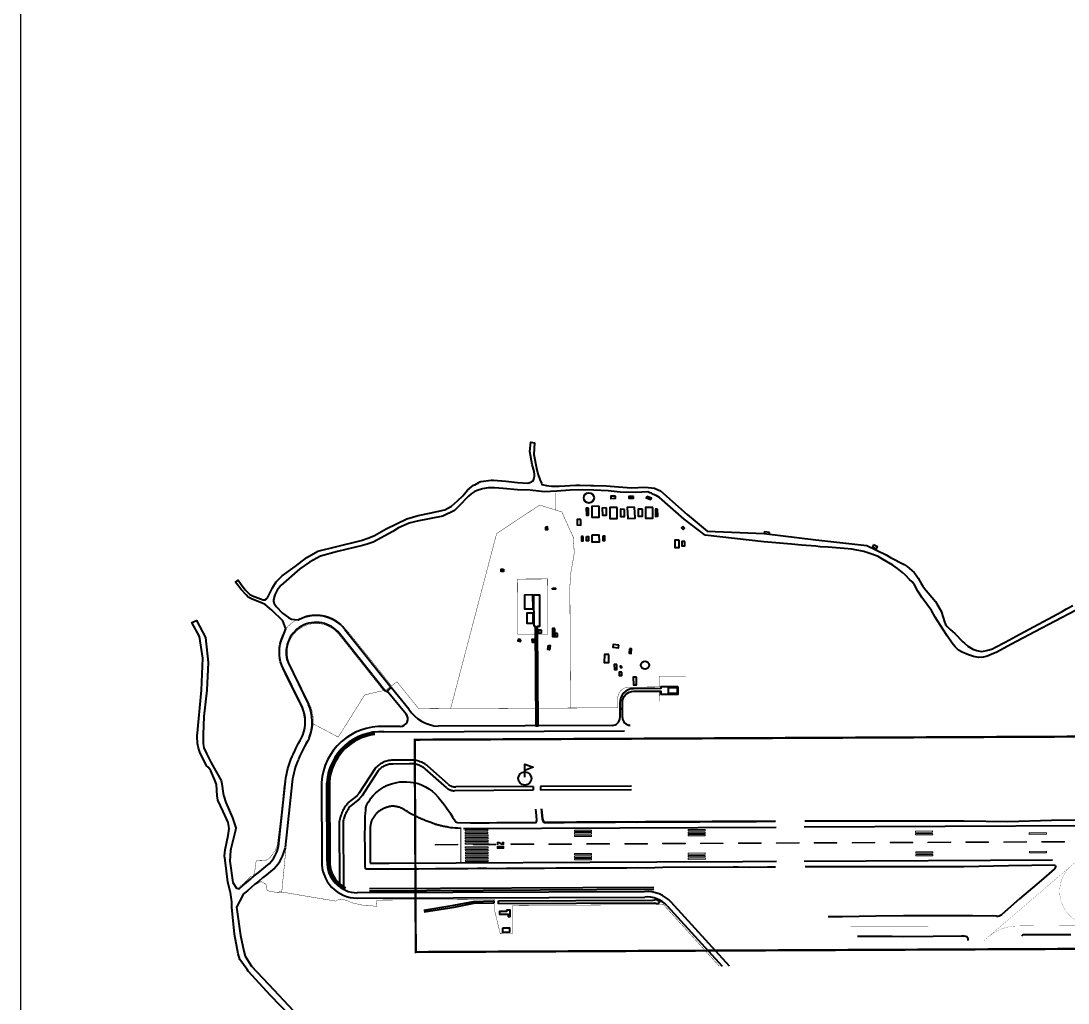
# Model space of a CAD drawing. Header units: metres. Extents: x 428 to 1115, y -4076 to 3914.
# Drawn here: x 1110.164 to 1111.361, y -3839.667 to -3838.545 of the extents above; entities that cross this region are included whole.
import ezdxf

# ---------------------------------------------------------------- set-up
doc = ezdxf.new("R2010")
doc.units = ezdxf.units.M
doc.header["$MEASUREMENT"] = 0
for name, pattern in [('CENTER', [50.8, 31.75, -6.35, 6.35, -6.35]), ('CONTINOUS', [0]), ('DASHED', [0.75, 0.5, -0.25]), ('HIDDEN', [9.525, 6.35, -3.175])]:
    doc.linetypes.add(name, pattern=pattern)
for name, color, linetype, lineweight in [('C-BLDG', 253, 'Continuous', 5), ('C-CLER-AERO', 253, 'Continuous', 5), ('C-EQPM-NAVD', 253, 'Continuous', 5), ('C-FENC-AIRF-SECU', 253, 'DASHED', 0), ('C-NTWK-WATR-AIRF', 253, 'HIDDEN', 0), ('C-ROAD-AIRF', 253, 'Continuous', 5), ('C-ROAD-LAND', 253, 'Continuous', 9), ('C-RUNN', 253, 'Continuous', 5), ('C-RUNN-CNTR', 253, 'Continuous', 18), ('C-RUNN-MARK', 253, 'Continuous', 0), ('C-RUNW-IDEN', 253, 'Continuous', 0), ('C-RUNW-MARK', 252, 'Continuous', 20), ('C-SHLD', 253, 'Continuous', 5)]:
    doc.layers.add(name, color=color, linetype=linetype, lineweight=lineweight)
doc.layers.add('C-TAXI-OTLN', color=4, linetype='Continuous')
doc.styles.add('ADPI R', font='swiss.ttf')
doc.linetypes.add('OLS', pattern='A,4,-2,4,-2,["OLS",ADPI R,S=1.2,R=0,X=-1.7,Y=-0.5],-2,4,-2,4,-2', length=26)

# ---------------------------------------------------------------- blocks, each defined once
blk = doc.blocks.new('Sup 2400m-flat-1')
at = {"layer": 'C-RUNW-MARK'}
h = blk.add_hatch(color=256, dxfattribs=at)
h.paths.add_polyline_path([(172.5, 19.7), (172.5, 17.9), (150, 17.9), (150, 19.7)])
h.paths.add_polyline_path([(150, 16.4), (150, 14.6), (172.5, 14.6), (172.5, 16.4)])
h.paths.add_polyline_path([(172.5, 13.1), (172.5, 11.3), (150, 11.3), (150, 13.1)])
h = blk.add_hatch(color=256, dxfattribs=at)
h.paths.add_polyline_path([(322.5, 19.7), (322.5, 17.9), (300, 17.9), (300, 19.7)])
h.paths.add_polyline_path([(300, 16.4), (300, 14.6), (322.5, 14.6), (322.5, 16.4)])
h.paths.add_polyline_path([(322.5, 13.1), (322.5, 11.3), (300, 11.3), (300, 13.1)])
h = blk.add_hatch(color=256, dxfattribs=at)
h.paths.add_polyline_path([(922.5, -13), (922.5, -11.2), (900, -11.2), (900, -13)])
h.paths.add_polyline_path([(922.5, 13.1), (922.5, 11.3), (900, 11.3), (900, 13.1)])
h.paths.add_polyline_path([(772.5, -13), (772.5, -11.2), (750, -11.2), (750, -13)])
h.paths.add_polyline_path([(772.5, 13.1), (772.5, 11.3), (750, 11.3), (750, 13.1)])
h.paths.add_polyline_path([(622.5, -16.3), (622.5, -14.5), (600, -14.5), (600, -16.3)])
h.paths.add_polyline_path([(600, -13), (600, -11.2), (622.5, -11.2), (622.5, -13)])
h.paths.add_polyline_path([(622.5, 16.4), (622.5, 14.6), (600, 14.6), (600, 16.4)])
h.paths.add_polyline_path([(600, 13.1), (600, 11.3), (622.5, 11.3), (622.5, 13.1)])
h = blk.add_hatch(color=256, dxfattribs=at)
h.paths.add_polyline_path([(172.5, -19.6), (172.5, -17.8), (150, -17.8), (150, -19.6)])
h.paths.add_polyline_path([(150, -16.3), (150, -14.5), (172.5, -14.5), (172.5, -16.3)])
h.paths.add_polyline_path([(172.5, -13), (172.5, -11.2), (150, -11.2), (150, -13)])
h = blk.add_hatch(color=256, dxfattribs=at)
h.paths.add_polyline_path([(322.5, -19.6), (322.5, -17.8), (300, -17.8), (300, -19.6)])
h.paths.add_polyline_path([(300, -16.3), (300, -14.5), (322.5, -14.5), (322.5, -16.3)])
h.paths.add_polyline_path([(322.5, -13), (322.5, -11.2), (300, -11.2), (300, -13)])
for points in [[(172.5, 19.7), (172.5, 17.9), (150, 17.9), (150, 19.7)], [(150, 16.4), (150, 14.6), (172.5, 14.6), (172.5, 16.4)], [(322.5, 19.7), (322.5, 17.9), (300, 17.9), (300, 19.7)], [(300, 16.4), (300, 14.6), (322.5, 14.6), (322.5, 16.4)], [(622.5, 16.4), (622.5, 14.6), (600, 14.6), (600, 16.4)], [(172.5, 13.1), (172.5, 11.3), (150, 11.3), (150, 13.1)], [(322.5, 13.1), (322.5, 11.3), (300, 11.3), (300, 13.1)], [(600, 13.1), (600, 11.3), (622.5, 11.3), (622.5, 13.1)], [(772.5, 13.1), (772.5, 11.3), (750, 11.3), (750, 13.1)], [(922.5, 13.1), (922.5, 11.3), (900, 11.3), (900, 13.1)], [(172.5, -13), (172.5, -11.2), (150, -11.2), (150, -13)], [(322.5, -13), (322.5, -11.2), (300, -11.2), (300, -13)], [(600, -13), (600, -11.2), (622.5, -11.2), (622.5, -13)], [(772.5, -13), (772.5, -11.2), (750, -11.2), (750, -13)], [(922.5, -13), (922.5, -11.2), (900, -11.2), (900, -13)], [(150, -16.3), (150, -14.5), (172.5, -14.5), (172.5, -16.3)], [(172.5, -19.6), (172.5, -17.8), (150, -17.8), (150, -19.6)], [(300, -16.3), (300, -14.5), (322.5, -14.5), (322.5, -16.3)], [(322.5, -19.6), (322.5, -17.8), (300, -17.8), (300, -19.6)], [(622.5, -16.3), (622.5, -14.5), (600, -14.5), (600, -16.3)]]:
    blk.add_lwpolyline(points, close=True, dxfattribs=at)
blk = doc.blocks.new('ID PISTE - 20-flat-1')
at = {"layer": 'C-RUNW-MARK'}
h = blk.add_hatch(color=256, dxfattribs=at)
h.paths.add_polyline_path([(57, -1.1), (48, -1.1), (48, -4.1), (57, -4.1)])
h.paths.add_polyline_path([(55.5, -3.3), (55.5, -1.9), (49.5, -1.9), (49.5, -3.3)], flags=16)
h.paths.add_polyline_path([(57, 4.1), (57, 1.1), (53.9, 1.1), (50.4, 3.3), (49.5, 3.3), (49.5, 1.1), (48, 1.1), (48, 4.1), (50.6, 4.1), (54.1, 1.9), (55.5, 1.9), (55.5, 3.3), (54.6, 3.3), (54.6, 4.1)])
at = {"layer": 'C-RUNW-MARK', "flags": 128}
for points in [[(57, 4.1), (57, 1.1), (53.9, 1.1), (50.4, 3.3), (49.5, 3.3), (49.5, 1.1), (48, 1.1), (48, 4.1), (50.6, 4.1), (54.1, 1.9), (55.5, 1.9), (55.5, 3.3), (54.6, 3.3), (54.6, 4.1)], [(57, -1.1), (48, -1.1), (48, -4.1), (57, -4.1)], [(55.5, -3.3), (55.5, -1.9), (49.5, -1.9), (49.5, -3.3)]]:
    blk.add_lwpolyline(points, close=True, dxfattribs=at)
blk = doc.blocks.new('*U59')
at = {"layer": 'C-RUNN-MARK'}
for points in [[(634796.7, 3066311.8), (634785.8, 3066283.9), (634786.6, 3066283.6), (634797.6, 3066311.5)], [(634778.5, 3066265.3), (634767.5, 3066237.4), (634768.4, 3066237), (634779.3, 3066265)], [(634761.1, 3066218.4), (634760.2, 3066218.7), (634749.3, 3066190.8), (634750.1, 3066190.5)], [(634742.8, 3066171.9), (634742, 3066172.2), (634731, 3066144.3), (634731.9, 3066143.9)], [(634724.6, 3066125.3), (634723.7, 3066125.6), (634712.8, 3066097.7), (634713.6, 3066097.4)], [(634706.3, 3066078.8), (634705.5, 3066079.1), (634694.6, 3066051.2), (634695.4, 3066050.8)], [(634688.1, 3066032.2), (634687.3, 3066032.5), (634676.3, 3066004.6), (634677.1, 3066004.3)], [(634669.8, 3065985.6), (634669, 3065986), (634658.1, 3065958), (634658.9, 3065957.7)], [(634651.6, 3065939.1), (634650.8, 3065939.4), (634639.8, 3065911.5), (634640.7, 3065911.2)], [(634633.4, 3065892.5), (634632.5, 3065892.9), (634621.6, 3065864.9), (634622.4, 3065864.6)], [(634615.1, 3065846), (634614.3, 3065846.3), (634603.3, 3065818.4), (634604.2, 3065818.1)], [(634596.9, 3065799.4), (634596, 3065799.8), (634585.1, 3065771.8), (634585.9, 3065771.5)], [(634578.6, 3065752.9), (634577.8, 3065753.2), (634566.9, 3065725.3), (634567.7, 3065724.9)], [(634560.4, 3065706.3), (634559.6, 3065706.7), (634548.6, 3065678.7), (634549.4, 3065678.4)], [(634542.1, 3065659.8), (634541.3, 3065660.1), (634530.4, 3065632.2), (634531.2, 3065631.8)], [(634523.9, 3065613.2), (634523.1, 3065613.6), (634512.1, 3065585.6), (634513, 3065585.3)], [(634505.7, 3065566.7), (634504.8, 3065567), (634493.9, 3065539.1), (634494.7, 3065538.7)]]:
    blk.add_hatch(color=256, dxfattribs=at).paths.add_polyline_path(points)
for points in [[(634796.7, 3066311.8), (634785.8, 3066283.9), (634786.6, 3066283.6), (634797.6, 3066311.5)], [(634778.5, 3066265.3), (634767.5, 3066237.4), (634768.4, 3066237), (634779.3, 3066265)], [(634760.2, 3066218.7), (634749.3, 3066190.8), (634750.1, 3066190.5), (634761.1, 3066218.4)], [(634742, 3066172.2), (634731, 3066144.3), (634731.9, 3066143.9), (634742.8, 3066171.9)], [(634723.7, 3066125.6), (634712.8, 3066097.7), (634713.6, 3066097.4), (634724.6, 3066125.3)], [(634705.5, 3066079.1), (634694.6, 3066051.2), (634695.4, 3066050.8), (634706.3, 3066078.8)], [(634687.3, 3066032.5), (634676.3, 3066004.6), (634677.1, 3066004.3), (634688.1, 3066032.2)], [(634669, 3065986), (634658.1, 3065958), (634658.9, 3065957.7), (634669.8, 3065985.6)], [(634650.8, 3065939.4), (634639.8, 3065911.5), (634640.7, 3065911.2), (634651.6, 3065939.1)], [(634632.5, 3065892.9), (634621.6, 3065864.9), (634622.4, 3065864.6), (634633.4, 3065892.5)], [(634614.3, 3065846.3), (634603.3, 3065818.4), (634604.2, 3065818.1), (634615.1, 3065846)], [(634596, 3065799.8), (634585.1, 3065771.8), (634585.9, 3065771.5), (634596.9, 3065799.4)], [(634577.8, 3065753.2), (634566.9, 3065725.3), (634567.7, 3065724.9), (634578.6, 3065752.9)], [(634559.6, 3065706.7), (634548.6, 3065678.7), (634549.4, 3065678.4), (634560.4, 3065706.3)], [(634541.3, 3065660.1), (634530.4, 3065632.2), (634531.2, 3065631.8), (634542.1, 3065659.8)], [(634523.1, 3065613.6), (634512.1, 3065585.6), (634513, 3065585.3), (634523.9, 3065613.2)], [(634504.8, 3065567), (634493.9, 3065539.1), (634494.7, 3065538.7), (634505.7, 3065566.7)]]:
    blk.add_lwpolyline(points, close=True, dxfattribs=at)
blk = doc.blocks.new('SEUIL 45-flat-2')
at = {"layer": 'C-RUNW-IDEN'}
h = blk.add_hatch(color=256, dxfattribs=at)
h.paths.add_polyline_path([(36, -21.2), (6, -21.2), (6, -19.4), (36, -19.4)])
h.paths.add_polyline_path([(36, -14.1), (6, -14.1), (6, -12.4), (36, -12.4)])
h.paths.add_polyline_path([(6, -10.6), (36, -10.6), (36, -8.8), (6, -8.8)])
h.paths.add_polyline_path([(36, -7.1), (6, -7.1), (6, -5.3), (36, -5.3)])
h.paths.add_polyline_path([(36, -3.5), (6, -3.5), (6, -1.8), (36, -1.8)])
h.paths.add_polyline_path([(6, -17.6), (6, -15.9), (36, -15.9), (36, -17.6)])
h.paths.add_polyline_path([(36, 21.2), (6, 21.2), (6, 19.4), (36, 19.4)])
h.paths.add_polyline_path([(36, 14.1), (6, 14.1), (6, 12.4), (36, 12.4)])
h.paths.add_polyline_path([(6, 10.6), (36, 10.6), (36, 8.8), (6, 8.8)])
h.paths.add_polyline_path([(36, 7.1), (6, 7.1), (6, 5.3), (36, 5.3)])
h.paths.add_polyline_path([(36, 3.5), (6, 3.5), (6, 1.8), (36, 1.8)])
h.paths.add_polyline_path([(6, 17.6), (6, 15.9), (36, 15.9), (36, 17.6)])
blk.add_line((0, -22.5), (0, 22.5), dxfattribs=at)
for points in [[(36, 21.2), (6, 21.2), (6, 19.4), (36, 19.4)], [(6, 17.6), (6, 15.9), (36, 15.9), (36, 17.6)], [(36, 14.1), (6, 14.1), (6, 12.4), (36, 12.4)], [(6, 10.6), (36, 10.6), (36, 8.8), (6, 8.8)], [(36, 7.1), (6, 7.1), (6, 5.3), (36, 5.3)], [(36, 3.5), (6, 3.5), (6, 1.8), (36, 1.8)], [(36, -3.5), (6, -3.5), (6, -1.8), (36, -1.8)], [(36, -7.1), (6, -7.1), (6, -5.3), (36, -5.3)], [(6, -10.6), (36, -10.6), (36, -8.8), (6, -8.8)], [(36, -14.1), (6, -14.1), (6, -12.4), (36, -12.4)], [(6, -17.6), (6, -15.9), (36, -15.9), (36, -17.6)], [(36, -21.2), (6, -21.2), (6, -19.4), (36, -19.4)]]:
    blk.add_lwpolyline(points, close=True, dxfattribs=at)

msp = doc.modelspace()

# ---------------------------------------------------------------- linework, layer by layer
msp.add_line((1110.1639, -3861.546), (1110.1639, -3835.0516))
at = {"layer": 'C-BLDG', "lineweight": 40}
for points in [[(1110.8433, -3839.088), (1110.8379, -3839.0882), (1110.838, -3839.0906), (1110.8434, -3839.0905)], [(1110.8638, -3839.0885), (1110.8587, -3839.0885), (1110.8587, -3839.0905), (1110.8638, -3839.0905)], [(1110.8791, -3839.0884), (1110.8785, -3839.0901), (1110.8837, -3839.092), (1110.8843, -3839.0903)], [(1110.8124, -3839.1017), (1110.8099, -3839.1018), (1110.8101, -3839.1099), (1110.8125, -3839.1099)], [(1110.8246, -3839.0997), (1110.8161, -3839.0998), (1110.8162, -3839.112), (1110.8247, -3839.112)], [(1110.8331, -3839.1016), (1110.8282, -3839.1017), (1110.8283, -3839.1098), (1110.8332, -3839.1097)], [(1110.8453, -3839.1012), (1110.8368, -3839.1012), (1110.8368, -3839.1135), (1110.8453, -3839.1135)], [(1110.8537, -3839.1032), (1110.8491, -3839.1031), (1110.849, -3839.1112), (1110.8536, -3839.1113)], [(1110.8652, -3839.1006), (1110.8568, -3839.1009), (1110.8573, -3839.1135), (1110.8657, -3839.1132)], [(1110.874, -3839.103), (1110.8692, -3839.1031), (1110.8692, -3839.1111), (1110.8741, -3839.1111)], [(1110.8859, -3839.101), (1110.8777, -3839.101), (1110.8778, -3839.1134), (1110.886, -3839.1134)], [(1110.8914, -3839.103), (1110.889, -3839.1031), (1110.8891, -3839.1112), (1110.8916, -3839.1111)], [(1110.8038, -3839.1147), (1110.7997, -3839.1146), (1110.7996, -3839.121), (1110.8037, -3839.1211)], [(1110.7632, -3839.1234), (1110.7634, -3839.1261), (1110.7659, -3839.126), (1110.7656, -3839.1233)], [(1110.9201, -3839.1227), (1110.9188, -3839.1241), (1110.9208, -3839.126), (1110.9221, -3839.1247)], [(1111.0195, -3839.1298), (1111.0137, -3839.1289), (1111.0134, -3839.1308), (1111.0192, -3839.1317)], [(1110.8063, -3839.1342), (1110.8045, -3839.1342), (1110.8044, -3839.1391), (1110.8062, -3839.139)], [(1110.8101, -3839.1341), (1110.8126, -3839.1341), (1110.8125, -3839.139), (1110.81, -3839.139)], [(1110.8163, -3839.1326), (1110.8164, -3839.1401), (1110.8249, -3839.1403), (1110.8248, -3839.1328)], [(1110.8287, -3839.1339), (1110.8287, -3839.1388), (1110.8313, -3839.1388), (1110.8313, -3839.1339)], [(1110.9161, -3839.1383), (1110.9112, -3839.1383), (1110.9113, -3839.1467), (1110.9162, -3839.1466)], [(1110.9225, -3839.14), (1110.9191, -3839.14), (1110.919, -3839.1447), (1110.9224, -3839.1447)], [(1111.1382, -3839.1438), (1111.1372, -3839.1459), (1111.1415, -3839.1481), (1111.1426, -3839.1461)], [(1110.7154, -3839.1717), (1110.7152, -3839.1742), (1110.7125, -3839.174), (1110.7127, -3839.1715)], [(1110.749, -3839.201), (1110.7392, -3839.2011), (1110.7393, -3839.2169), (1110.7491, -3839.2168)], [(1110.7713, -3839.1931), (1110.7746, -3839.1931), (1110.7746, -3839.1945), (1110.7713, -3839.1945), (1110.7713, -3839.1931)], [(1110.7491, -3839.2218), (1110.7419, -3839.2218), (1110.742, -3839.2334), (1110.7492, -3839.2333)], [(1110.7587, -3839.2412), (1110.7554, -3839.2413), (1110.7554, -3839.2445), (1110.7587, -3839.2444)], [(1110.774, -3839.2392), (1110.7714, -3839.2392), (1110.7713, -3839.2484), (1110.7739, -3839.2484)], [(1110.7771, -3839.2451), (1110.7739, -3839.2451), (1110.7739, -3839.2484), (1110.7771, -3839.2484)], [(1110.7353, -3839.2521), (1110.7324, -3839.2514), (1110.7319, -3839.2534), (1110.7348, -3839.2541), (1110.7353, -3839.2521)], [(1110.7503, -3839.252), (1110.7479, -3839.252), (1110.748, -3839.2548), (1110.7503, -3839.2548)], [(1110.7667, -3839.2583), (1110.7688, -3839.2586), (1110.768, -3839.2637), (1110.766, -3839.2634)], [(1110.8471, -3839.2583), (1110.8405, -3839.2577), (1110.8402, -3839.2608), (1110.8469, -3839.2614)], [(1110.8358, -3839.2691), (1110.8307, -3839.2689), (1110.8305, -3839.278), (1110.8356, -3839.2782)], [(1110.8594, -3839.2624), (1110.8589, -3839.2676), (1110.8611, -3839.2678), (1110.8616, -3839.2626)], [(1110.8447, -3839.2805), (1110.8419, -3839.2806), (1110.8421, -3839.2862), (1110.8449, -3839.2861)], [(1110.8503, -3839.2822), (1110.8488, -3839.2823), (1110.8489, -3839.2839), (1110.8505, -3839.2838)], [(1110.8505, -3839.2891), (1110.8476, -3839.2891), (1110.8476, -3839.2932), (1110.8505, -3839.2932)], [(1110.8674, -3839.295), (1110.8637, -3839.295), (1110.8638, -3839.3036), (1110.8674, -3839.3036)], [(1110.9142, -3839.307), (1110.9034, -3839.307), (1110.9034, -3839.3131), (1110.9143, -3839.313)], [(1110.7193, -3839.5626), (1110.7108, -3839.5627), (1110.7108, -3839.5659), (1110.7205, -3839.5659), (1110.7205, -3839.5683), (1110.723, -3839.5683), (1110.7229, -3839.5612), (1110.7193, -3839.5613)], [(1110.7145, -3839.5814), (1110.7222, -3839.5812), (1110.7223, -3839.5864), (1110.7146, -3839.5865)]]:
    msp.add_lwpolyline(points, close=True, dxfattribs=at)
for centre, radius in [((1110.8129, -3839.0901), 0.00588), ((1110.8771, -3839.2812), 0.00464)]:
    msp.add_circle(centre, radius, dxfattribs=at)
at = {"layer": 'C-CLER-AERO', "linetype": 'OLS', "lineweight": 40, "const_width": 0.0026, "flags": 128}
msp.add_lwpolyline([(1110.6139, -3839.3664), (1113.2564, -3839.3539), (1113.2576, -3839.5964), (1110.6151, -3839.609), (1110.6139, -3839.3664)], close=True, dxfattribs=at)
at = {"layer": 'C-CLER-AERO', "linetype": 'OLS', "lineweight": 40, "ltscale": 5, "const_width": 0.0026, "flags": 128}
msp.add_lwpolyline([(1110.6151, -3839.609), (1110.6139, -3839.3664)], dxfattribs=at)
at = {"layer": 'C-EQPM-NAVD', "linetype": 'CONTINOUS', "lineweight": 40, "ltscale": 2}
msp.add_lwpolyline([(1110.7397, -3839.4092), (1110.7397, -3839.3942), (1110.7491, -3839.3979), (1110.7397, -3839.4017)], dxfattribs=at)
msp.add_circle((1110.7397, -3839.4108), 0.00754, dxfattribs=at)
at = {"layer": 'C-FENC-AIRF-SECU', "lineweight": 40, "ltscale": 0.2, "const_width": 0.000433, "flags": 128}
for points in [[(1110.7752, -3839.0841), (1110.7753, -3839.1041)], [(1110.6549, -3839.3309), (1110.7075, -3839.1308), (1110.7566, -3839.0982), (1110.782, -3839.1062), (1110.7951, -3839.135), (1110.7962, -3839.1532), (1110.7921, -3839.1767), (1110.7912, -3839.1909), (1110.7919, -3839.3304)], [(1110.7518, -3839.2457), (1110.7314, -3839.2458), (1110.7311, -3839.1828), (1110.7658, -3839.1827), (1110.7661, -3839.2457), (1110.7542, -3839.2457)], [(1110.5873, -3839.3049), (1110.5871, -3839.3047), (1110.5839, -3839.3004), (1110.5793, -3839.2947), (1110.5757, -3839.2901), (1110.5717, -3839.2852), (1110.5667, -3839.2789), (1110.5597, -3839.2701), (1110.5549, -3839.2642), (1110.5477, -3839.2554), (1110.5447, -3839.2516), (1110.5372, -3839.2424), (1110.5295, -3839.2339), (1110.5244, -3839.23), (1110.5204, -3839.2277), (1110.5165, -3839.226), (1110.5125, -3839.2247), (1110.5075, -3839.2237), (1110.5037, -3839.2232), (1110.4984, -3839.2233), (1110.4934, -3839.2239), (1110.4895, -3839.2247), (1110.4868, -3839.2259), (1110.4829, -3839.2274), (1110.4805, -3839.2285), (1110.4766, -3839.2308)], [(1110.4619, -3839.248), (1110.4619, -3839.248), (1110.4607, -3839.2511), (1110.4593, -3839.255), (1110.4588, -3839.2581), (1110.4585, -3839.2737), (1110.4593, -3839.277), (1110.4609, -3839.2819), (1110.463, -3839.2867), (1110.4653, -3839.2915), (1110.4676, -3839.2961), (1110.4699, -3839.3008), (1110.4723, -3839.3055), (1110.4745, -3839.3102), (1110.4769, -3839.3149), (1110.4792, -3839.3196), (1110.4817, -3839.3242), (1110.4839, -3839.3289), (1110.4859, -3839.3338), (1110.4874, -3839.3415), (1110.4876, -3839.3441), (1110.4877, -3839.3494), (1110.4868, -3839.3547), (1110.4854, -3839.3597), (1110.4832, -3839.3646), (1110.4808, -3839.3694), (1110.477, -3839.3763), (1110.4747, -3839.381), (1110.4726, -3839.3859), (1110.4708, -3839.3907), (1110.4692, -3839.3956), (1110.4679, -3839.4007), (1110.4667, -3839.4056), (1110.4661, -3839.4083), (1110.4656, -3839.4111), (1110.4652, -3839.4135), (1110.4647, -3839.4165), (1110.4644, -3839.4187), (1110.4641, -3839.4213), (1110.4639, -3839.4239), (1110.4633, -3839.4291), (1110.4631, -3839.4317), (1110.4628, -3839.4343), (1110.4626, -3839.4369), (1110.4623, -3839.4396), (1110.4617, -3839.4447), (1110.4612, -3839.45), (1110.4606, -3839.4551), (1110.46, -3839.4604), (1110.4594, -3839.4656), (1110.4588, -3839.4708), (1110.4581, -3839.4761), (1110.4575, -3839.4813), (1110.4569, -3839.4865), (1110.4541, -3839.4938), (1110.4509, -3839.498), (1110.4475, -3839.5022), (1110.4429, -3839.5047), (1110.4329, -3839.5045)], [(1110.5568, -3839.3151), (1110.5265, -3839.3634), (1110.4976, -3839.3481)], [(1110.8935, -3839.3225), (1110.8934, -3839.311)], [(1110.4619, -3839.5409), (1110.4657, -3839.5014), (1110.4664, -3839.4951), (1110.4668, -3839.4909), (1110.4672, -3839.4867), (1110.4676, -3839.4831), (1110.4682, -3839.4779), (1110.4687, -3839.4732), (1110.4691, -3839.4686), (1110.4696, -3839.4634), (1110.4701, -3839.4583), (1110.4706, -3839.4541), (1110.4711, -3839.451), (1110.4712, -3839.4484), (1110.4719, -3839.4414), (1110.4725, -3839.4359), (1110.4729, -3839.4318), (1110.4733, -3839.4272), (1110.4739, -3839.4219), (1110.4749, -3839.4128), (1110.4759, -3839.4073), (1110.477, -3839.4025), (1110.4785, -3839.3972), (1110.4805, -3839.3916), (1110.4821, -3839.3878), (1110.4844, -3839.3831), (1110.4875, -3839.3773), (1110.4907, -3839.3715), (1110.4925, -3839.3682), (1110.4952, -3839.3618), (1110.4968, -3839.3557)], [(1110.4329, -3839.5045), (1110.4316, -3839.5103), (1110.4315, -3839.5137), (1110.4307, -3839.5191), (1110.4289, -3839.5224), (1110.4264, -3839.5227), (1110.4224, -3839.5268), (1110.4175, -3839.5314), (1110.4141, -3839.5341), (1110.4124, -3839.5357), (1110.4118, -3839.536)], [(1110.4186, -3839.542), (1110.4266, -3839.535), (1110.4382, -3839.5285), (1110.4439, -3839.5316), (1110.4453, -3839.5389), (1110.455, -3839.5407), (1110.4619, -3839.5409)], [(1110.9619, -3839.6251), (1110.8982, -3839.5549), (1110.7255, -3839.5557), (1110.7257, -3839.5879), (1110.7116, -3839.588), (1110.7054, -3839.5625), (1110.7053, -3839.549), (1110.5707, -3839.5496), (1110.5701, -3839.5568), (1110.5601, -3839.5557), (1110.5535, -3839.5553), (1110.5442, -3839.5532), (1110.5414, -3839.5526), (1110.5368, -3839.5503), (1110.5321, -3839.5489), (1110.5261, -3839.5494), (1110.5234, -3839.5508), (1110.4586, -3839.5399)]]:
    msp.add_lwpolyline(points, dxfattribs=at)
for points in [[(1110.4619, -3839.248, -0.160558), (1110.4766, -3839.2308, -0.277427)], [(1110.5782, -3839.3103), (1110.527, -3839.246, 0.850716), (1110.4703, -3839.2778), (1110.4937, -3839.3256)], [(1110.5568, -3839.3151), (1110.5727, -3839.3115), (1110.5807, -3839.3097), (1110.5936, -3839.3002), (1110.6185, -3839.331), (1110.8459, -3839.3299), (1110.8459, -3839.3193, -0.413852), (1110.8588, -3839.3063), (1110.8934, -3839.3061), (1110.8933, -3839.2939), (1110.9236, -3839.2938)], [(1110.4968, -3839.3557, 0.167366), (1110.4937, -3839.3256, -1.555973)]]:
    msp.add_lwpolyline(points, format="xyb", dxfattribs=at)
at = {"layer": 'C-NTWK-WATR-AIRF', "lineweight": 40}
for points in [[(1110.568, -3839.3593, 0.355788), (1110.5151, -3839.4147), (1110.5155, -3839.5065, 0.278792), (1110.5343, -3839.5367, -4.011303)], [(1110.5682, -3839.3605, 0.355534), (1110.5164, -3839.4148), (1110.5168, -3839.5065, 0.278743), (1110.5349, -3839.5355, 0.278743)], [(1110.7493, -3839.4199), (1110.6608, -3839.4203, -0.183633), (1110.6521, -3839.4171), (1110.6288, -3839.3965, 0.197967), (1110.6075, -3839.3898), (1110.5887, -3839.3899, 0.225581), (1110.5686, -3839.3994), (1110.5501, -3839.4278, -0.07778), (1110.5474, -3839.4308), (1110.5376, -3839.4387, 0.129313), (1110.5277, -3839.46), (1110.528, -3839.5309)], [(1110.7493, -3839.4242), (1110.6592, -3839.4247, -0.183633), (1110.6505, -3839.4214), (1110.626, -3839.3998, 0.199195), (1110.6077, -3839.3941), (1110.5887, -3839.3942, 0.222976), (1110.5721, -3839.4019), (1110.5533, -3839.4308, -0.07778), (1110.5506, -3839.4338), (1110.5407, -3839.4418, 0.124443), (1110.532, -3839.4603), (1110.5324, -3839.5341)]]:
    msp.add_lwpolyline(points, format="xyb", dxfattribs=at)
for points in [[(1110.7493, -3839.4199), (1110.7493, -3839.4242)], [(1110.8615, -3839.4194), (1110.7578, -3839.4199)], [(1110.7578, -3839.4199), (1110.7578, -3839.4242)], [(1110.8615, -3839.4237), (1110.7578, -3839.4242)], [(1110.5621, -3839.5365), (1110.887, -3839.5349)], [(1110.5622, -3839.5389), (1110.887, -3839.5373)], [(1110.6242, -3839.561), (1110.6584, -3839.5556), (1110.6811, -3839.5511), (1110.7041, -3839.5506), (1110.7043, -3839.5506)], [(1110.6245, -3839.5631), (1110.6588, -3839.5577), (1110.6813, -3839.5533), (1110.7042, -3839.5527), (1110.7043, -3839.5527)], [(1110.7043, -3839.5527), (1110.7043, -3839.5506)]]:
    msp.add_lwpolyline(points, dxfattribs=at)
msp.add_lwpolyline([(1110.7095, -3839.5505), (1110.8863, -3839.5497), (1110.8901, -3839.5489), (1110.8938, -3839.5508), (1110.894, -3839.5518), (1110.892, -3839.554), (1110.8876, -3839.553), (1110.7095, -3839.5539), (1110.7095, -3839.5505)], close=True, dxfattribs=at)
at = {"layer": 'C-ROAD-AIRF', "lineweight": 40}
for p, q in [((1110.5871, -3839.3068), (1110.5823, -3839.3106)), ((1110.6072, -3839.3314), (1110.5871, -3839.3068)), ((1110.5823, -3839.3106), (1110.604, -3839.337)), ((1110.8482, -3839.3311), (1110.8482, -3839.3414)), ((1110.8512, -3839.3311), (1110.8482, -3839.3311)), ((1110.8513, -3839.3411), (1110.8512, -3839.3311)), ((1110.5786, -3839.3573), (1110.8537, -3839.3561)), ((1110.5973, -3839.3512), (1110.5787, -3839.3512)), ((1110.8396, -3839.3501), (1110.6406, -3839.351)), ((1110.5074, -3839.4154), (1110.5077, -3839.5049)), ((1110.5137, -3839.505), (1110.5135, -3839.4156)), ((1110.8765, -3839.5401), (1110.5483, -3839.5413)), ((1110.5483, -3839.5474), (1110.8768, -3839.5462)), ((1110.9023, -3839.5562), (1110.9653, -3839.6251)), ((1110.9735, -3839.625), (1110.9069, -3839.5521))]:
    msp.add_line(p, q, dxfattribs=at)
msp.add_lwpolyline([(1110.75, -3839.2367), (1110.7517, -3839.2367), (1110.7522, -3839.3505), (1110.7548, -3839.3505), (1110.7543, -3839.2366), (1110.7569, -3839.2366), (1110.7569, -3839.2358), (1110.7568, -3839.2011), (1110.7498, -3839.2011), (1110.75, -3839.2367)], close=True, dxfattribs=at)
msp.add_lwpolyline([(1110.9151, -3839.3059), (1110.895, -3839.306), (1110.8951, -3839.3079), (1110.8641, -3839.3081, 0.414214), (1110.8482, -3839.3242), (1110.8482, -3839.3311), (1110.8512, -3839.3311), (1110.8512, -3839.3242, -0.414214), (1110.8641, -3839.3111), (1110.8951, -3839.311), (1110.8951, -3839.3144), (1110.9151, -3839.3143)], format="xyb", close=True, dxfattribs=at)
for centre, radius, start, end in [((1110.6434, -3839.308), 0.0431, 212.9078, 266.2831), ((1110.5973, -3839.3425), 0.00866, 270.2715, 39.329), ((1110.8396, -3839.3414), 0.00866, 270.2568, 0.2714), ((1110.8599, -3839.3411), 0.00867, 180.2917, 270.2227), ((1110.5758, -3839.4197), 0.0685, 87.5421, 176.385), ((1110.5758, -3839.4197), 0.0625, 87.4134, 176.2051), ((1110.5485, -3839.5065), 0.0409, 177.7211, 269.6224), ((1110.5485, -3839.5065), 0.0348, 177.5156, 269.5729), ((1110.8797, -3839.5763), 0.0363, 41.6838, 95.1484), ((1110.8797, -3839.5763), 0.0302, 41.6108, 95.6209)]:
    msp.add_arc(centre, radius, start, end, dxfattribs=at)
at = {"layer": 'C-ROAD-LAND', "lineweight": 40}
for p, q in [((1110.6852, -3839.0815), (1110.6818, -3839.0833)), ((1110.6913, -3839.0797), (1110.6852, -3839.0815)), ((1110.698, -3839.0786), (1110.6913, -3839.0797)), ((1110.7052, -3839.0785), (1110.698, -3839.0786)), ((1110.715, -3839.0795), (1110.7052, -3839.0785)), ((1110.7312, -3839.0809), (1110.715, -3839.0795)), ((1110.7457, -3839.0812), (1110.7312, -3839.0809)), ((1110.762, -3839.083), (1110.7457, -3839.0812)), ((1110.7763, -3839.0823), (1110.762, -3839.083)), ((1110.7914, -3839.0814), (1110.7763, -3839.0823)), ((1110.8056, -3839.0808), (1110.7914, -3839.0814)), ((1110.8184, -3839.0811), (1110.8056, -3839.0808)), ((1110.8348, -3839.082), (1110.8184, -3839.0811)), ((1110.8485, -3839.0836), (1110.8348, -3839.082)), ((1110.6755, -3839.0882), (1110.6642, -3839.0997)), ((1110.6785, -3839.0853), (1110.6755, -3839.0882)), ((1110.6818, -3839.0833), (1110.6785, -3839.0853)), ((1110.8665, -3839.0839), (1110.8485, -3839.0836)), ((1110.8804, -3839.0833), (1110.8665, -3839.0839)), ((1110.8824, -3839.0841), (1110.8804, -3839.0833)), ((1110.8843, -3839.0848), (1110.8824, -3839.0841)), ((1110.8869, -3839.086), (1110.8843, -3839.0848)), ((1110.8898, -3839.0875), (1110.8869, -3839.086)), ((1110.8936, -3839.0898), (1110.8898, -3839.0875)), ((1110.9218, -3839.1144), (1110.8936, -3839.0898)), ((1110.6593, -3839.1043), (1110.6461, -3839.111)), ((1110.6642, -3839.0997), (1110.6593, -3839.1043)), ((1110.6165, -3839.1168), (1110.6074, -3839.1189)), ((1110.6461, -3839.111), (1110.6165, -3839.1168)), ((1110.9457, -3839.1327), (1110.9218, -3839.1144)), ((1110.5888, -3839.1283), (1110.5663, -3839.1405)), ((1110.5953, -3839.1243), (1110.5888, -3839.1283)), ((1110.6074, -3839.1189), (1110.5953, -3839.1243)), ((1110.5663, -3839.1405), (1110.5594, -3839.1431)), ((1111.013, -3839.1403), (1110.9457, -3839.1327)), ((1111.0445, -3839.1431), (1111.013, -3839.1403)), ((1110.5256, -3839.1513), (1110.5063, -3839.1566)), ((1110.5543, -3839.1445), (1110.5256, -3839.1513)), ((1110.5594, -3839.1431), (1110.5543, -3839.1445)), ((1111.0559, -3839.1442), (1111.0445, -3839.1431)), ((1111.0723, -3839.1454), (1111.0559, -3839.1442)), ((1111.0772, -3839.1458), (1111.0723, -3839.1454)), ((1111.0864, -3839.1464), (1111.0772, -3839.1458)), ((1111.1048, -3839.1479), (1111.0864, -3839.1464)), ((1111.1135, -3839.1486), (1111.1048, -3839.1479)), ((1111.127, -3839.1514), (1111.1135, -3839.1486)), ((1111.1361, -3839.1545), (1111.127, -3839.1514)), ((1110.4936, -3839.1636), (1110.4827, -3839.1712)), ((1110.5063, -3839.1566), (1110.4936, -3839.1636)), ((1111.1434, -3839.1572), (1111.1361, -3839.1545)), ((1111.1483, -3839.1599), (1111.1434, -3839.1572)), ((1111.1601, -3839.1668), (1111.1483, -3839.1599)), ((1110.4827, -3839.1712), (1110.4609, -3839.19)), ((1111.1657, -3839.1707), (1111.1601, -3839.1668)), ((1111.1713, -3839.1753), (1111.1657, -3839.1707)), ((1111.1746, -3839.1784), (1111.1713, -3839.1753)), ((1110.4609, -3839.19), (1110.4568, -3839.1956)), ((1111.1794, -3839.1833), (1111.1746, -3839.1784)), ((1111.1823, -3839.1861), (1111.1794, -3839.1833)), ((1111.1849, -3839.1893), (1111.1823, -3839.1861)), ((1111.1889, -3839.1966), (1111.1849, -3839.1893)), ((1110.4542, -3839.2009), (1110.4524, -3839.2064)), ((1110.4568, -3839.1956), (1110.4542, -3839.2009)), ((1111.1938, -3839.2042), (1111.1889, -3839.1966)), ((1110.4524, -3839.2064), (1110.4524, -3839.2084)), ((1110.4524, -3839.2084), (1110.4527, -3839.2097)), ((1110.4527, -3839.2097), (1110.4531, -3839.2108)), ((1110.4531, -3839.2108), (1110.4557, -3839.2143)), ((1111.2043, -3839.2189), (1111.1938, -3839.2042)), ((1110.4557, -3839.2143), (1110.4629, -3839.2217)), ((1110.4629, -3839.2217), (1110.4698, -3839.2268)), ((1111.2086, -3839.2264), (1111.2043, -3839.2189)), ((1111.3691, -3839.2188), (1111.3224, -3839.2432)), ((1110.4698, -3839.2268), (1110.4732, -3839.2287)), ((1110.4732, -3839.2287), (1110.4807, -3839.2295)), ((1110.4807, -3839.2295), (1110.4814, -3839.2294)), ((1111.2174, -3839.2401), (1111.2086, -3839.2264)), ((1110.581, -3839.3116), (1110.528, -3839.2452)), ((1110.5341, -3839.2403), (1110.5871, -3839.3068)), ((1111.2222, -3839.2476), (1111.2174, -3839.2401)), ((1111.2281, -3839.2561), (1111.2222, -3839.2476)), ((1111.3224, -3839.2432), (1111.296, -3839.2573)), ((1111.2314, -3839.2602), (1111.2281, -3839.2561)), ((1111.2352, -3839.2641), (1111.2314, -3839.2602)), ((1111.296, -3839.2573), (1111.2785, -3839.2667)), ((1111.2396, -3839.2664), (1111.2352, -3839.2641)), ((1111.2466, -3839.2693), (1111.2396, -3839.2664)), ((1111.2525, -3839.2712), (1111.2466, -3839.2693)), ((1111.2585, -3839.2723), (1111.2525, -3839.2712)), ((1111.2634, -3839.272), (1111.2585, -3839.2723)), ((1111.2668, -3839.2713), (1111.2634, -3839.272)), ((1111.2691, -3839.2706), (1111.2668, -3839.2713)), ((1111.2735, -3839.2686), (1111.2691, -3839.2706)), ((1111.2785, -3839.2667), (1111.2735, -3839.2686)), ((1110.4691, -3839.2783), (1110.4925, -3839.3261)), ((1110.5871, -3839.3068), (1110.581, -3839.3116)), ((1110.4738, -3839.4145), (1110.4659, -3839.4897)), ((1110.4183, -3839.5426), (1110.4104, -3839.5578)), ((1110.4104, -3839.5578), (1110.4146, -3839.5903)), ((1110.4146, -3839.5903), (1110.4187, -3839.608)), ((1110.4187, -3839.608), (1110.4201, -3839.6136)), ((1110.4201, -3839.6136), (1110.4274, -3839.625)), ((1110.4274, -3839.625), (1110.4529, -3839.6521)), ((1110.4529, -3839.6521), (1110.4861, -3839.6877))]:
    msp.add_line(p, q, dxfattribs=at)
msp.add_lwpolyline([(1110.4833, -3839.6941), (1110.4491, -3839.6586), (1110.4234, -3839.6309), (1110.4224, -3839.6288), (1110.4141, -3839.6174), (1110.4122, -3839.6109), (1110.408, -3839.5887), (1110.4048, -3839.5578), (1110.405, -3839.5515), (1110.4033, -3839.5411), (1110.4003, -3839.5293), (1110.3972, -3839.5042), (1110.3966, -3839.4991), (1110.3971, -3839.4923), (1110.4007, -3839.4759), (1110.4019, -3839.4677), (1110.4008, -3839.4608), (1110.3948, -3839.4483), (1110.3888, -3839.4355), (1110.388, -3839.4305), (1110.3875, -3839.4175), (1110.3855, -3839.4125), (1110.381, -3839.4018), (1110.3795, -3839.3996), (1110.3777, -3839.3977), (1110.376, -3839.3961), (1110.3683, -3839.3806), (1110.3668, -3839.376), (1110.3658, -3839.3709), (1110.3654, -3839.3624), (1110.3703, -3839.3099), (1110.3718, -3839.2733), (1110.3679, -3839.2484), (1110.3593, -3839.2326), (1110.3646, -3839.2301), (1110.3748, -3839.2496), (1110.378, -3839.2781), (1110.3764, -3839.3096), (1110.3727, -3839.3399), (1110.3721, -3839.3605), (1110.3721, -3839.3704), (1110.3724, -3839.3735), (1110.3728, -3839.3758), (1110.3759, -3839.3823), (1110.3813, -3839.3929), (1110.3926, -3839.413), (1110.3935, -3839.4167), (1110.395, -3839.428), (1110.3956, -3839.431), (1110.3982, -3839.4383), (1110.4056, -3839.4556), (1110.4093, -3839.4669), (1110.409, -3839.4697), (1110.4037, -3839.491), (1110.4033, -3839.493), (1110.4026, -3839.5052), (1110.406, -3839.5295), (1110.4101, -3839.5362), (1110.4132, -3839.5367), (1110.4132, -3839.5367), (1110.4132, -3839.5367), (1110.4132, -3839.5367, -0.007452), (1110.448, -3839.5078, 0.129303), (1110.4582, -3839.4885), (1110.4661, -3839.4136, -0.070954), (1110.4738, -3839.3856, -0.015194), (1110.486, -3839.3612, 0.196368), (1110.4855, -3839.3294), (1110.4619, -3839.2814, -0.196569), (1110.4627, -3839.2496), (1110.4666, -3839.2398), (1110.4631, -3839.2304), (1110.4506, -3839.2183), (1110.4429, -3839.2118), (1110.4395, -3839.2102), (1110.4275, -3839.2055), (1110.4237, -3839.2036), (1110.4212, -3839.2008), (1110.4157, -3839.1946), (1110.4089, -3839.1865), (1110.4121, -3839.184), (1110.4147, -3839.188), (1110.4201, -3839.195), (1110.4255, -3839.2006), (1110.4284, -3839.202), (1110.4408, -3839.2066), (1110.442, -3839.2067), (1110.4426, -3839.2064), (1110.4446, -3839.2053), (1110.4454, -3839.2048), (1110.4457, -3839.2042), (1110.4512, -3839.1927), (1110.4557, -3839.186), (1110.4625, -3839.1793), (1110.4772, -3839.1686), (1110.4906, -3839.158), (1110.5033, -3839.1509), (1110.5247, -3839.1456), (1110.5528, -3839.1388), (1110.5613, -3839.1358), (1110.5678, -3839.133), (1110.5813, -3839.1254), (1110.6048, -3839.114), (1110.6177, -3839.1103), (1110.6308, -3839.1075), (1110.6484, -3839.1036), (1110.6558, -3839.0996), (1110.6629, -3839.0933), (1110.6687, -3839.0876), (1110.6743, -3839.0813), (1110.6812, -3839.0757), (1110.6824, -3839.075), (1110.687, -3839.0724), (1110.6883, -3839.0717), (1110.6895, -3839.0714), (1110.7013, -3839.07), (1110.7041, -3839.0699), (1110.7181, -3839.0711), (1110.7312, -3839.0725), (1110.7433, -3839.0731), (1110.7456, -3839.0723), (1110.7472, -3839.0717), (1110.7485, -3839.071), (1110.7494, -3839.0705), (1110.7499, -3839.0685), (1110.7507, -3839.0652), (1110.7508, -3839.0635), (1110.7502, -3839.06), (1110.748, -3839.0518), (1110.7456, -3839.0371), (1110.7467, -3839.0264), (1110.7507, -3839.0271), (1110.7499, -3839.0403), (1110.7532, -3839.0561), (1110.7547, -3839.0625), (1110.7568, -3839.069), (1110.7586, -3839.0734), (1110.7592, -3839.0746), (1110.7612, -3839.0752), (1110.7646, -3839.076), (1110.7701, -3839.0765), (1110.7759, -3839.0768), (1110.7781, -3839.0768), (1110.7789, -3839.0767), (1110.7979, -3839.0757), (1110.8024, -3839.0757), (1110.815, -3839.0759), (1110.8183, -3839.0758), (1110.8327, -3839.0764), (1110.8469, -3839.0775), (1110.8618, -3839.0784), (1110.8772, -3839.0779), (1110.888, -3839.0791), (1110.8894, -3839.0796), (1110.8921, -3839.0809), (1110.8946, -3839.082), (1110.9253, -3839.1091), (1110.9482, -3839.1282), (1111.0134, -3839.1307), (1111.0724, -3839.138), (1111.1305, -3839.1445), (1111.1525, -3839.155), (1111.1576, -3839.1582), (1111.1733, -3839.166), (1111.1767, -3839.1685), (1111.1847, -3839.1752), (1111.1858, -3839.1767), (1111.1869, -3839.1783), (1111.1891, -3839.1819), (1111.1927, -3839.1879), (1111.1945, -3839.1909), (1111.1966, -3839.1937), (1111.2089, -3839.2086), (1111.2104, -3839.211), (1111.2142, -3839.2175), (1111.2154, -3839.2195), (1111.2159, -3839.2207), (1111.2194, -3839.2318), (1111.2206, -3839.2349), (1111.2223, -3839.2369), (1111.2257, -3839.2403), (1111.2312, -3839.2451), (1111.2401, -3839.2546), (1111.242, -3839.2562), (1111.2461, -3839.2594), (1111.2518, -3839.263), (1111.2563, -3839.2645), (1111.2612, -3839.2656), (1111.2659, -3839.2649), (1111.2705, -3839.2637), (1111.274, -3839.2624), (1111.2768, -3839.2612), (1111.2888, -3839.255), (1111.3054, -3839.2459), (1111.3539, -3839.2198), (1111.3589, -3839.217), (1111.366, -3839.2132)], format="xyb", dxfattribs=at)
for centre, radius, start, end in [((1110.5012, -3839.2665), 0.042, 38.5548, 118.1357), ((1110.5012, -3839.2665), 0.0342, 38.5548, 200.2237), ((1110.4468, -3839.346), 0.0499, 338.2181, 23.4861), ((1110.8812, -3839.5753), 0.4416, 151.4876, 155.0169), ((1110.5681, -3839.4265), 0.095, 156.6428, 172.7664), ((1110.4164, -3839.4787), 0.0508, 316.6997, 347.4253), ((1111.4012, -3840.6901), 1.5109, 128.8548, 130.5837)]:
    msp.add_arc(centre, radius, start, end, dxfattribs=at)
at = {"layer": 'C-RUNN', "lineweight": 40, "ltscale": 0.1}
msp.add_lwpolyline([(1110.6671, -3839.4679), (1110.6633, -3839.4676), (1110.6602, -3839.4674), (1110.6575, -3839.4671), (1110.6553, -3839.4669), (1110.6534, -3839.4666), (1110.6518, -3839.4664), (1110.6504, -3839.4661), (1110.6491, -3839.4659), (1110.6478, -3839.4657), (1110.6467, -3839.4654), (1110.6455, -3839.4652), (1110.6445, -3839.4649), (1110.6434, -3839.4647), (1110.6424, -3839.4644), (1110.6415, -3839.4642), (1110.6405, -3839.4639), (1110.6396, -3839.4636), (1110.6387, -3839.4633), (1110.6378, -3839.4631), (1110.6369, -3839.4628), (1110.636, -3839.4624), (1110.6351, -3839.4621), (1110.6342, -3839.4618), (1110.6332, -3839.4614), (1110.6322, -3839.461), (1110.6311, -3839.4606), (1110.63, -3839.4602), (1110.6289, -3839.4598), (1110.6278, -3839.4594), (1110.6266, -3839.4589), (1110.6255, -3839.4585), (1110.6243, -3839.458), (1110.6231, -3839.4575), (1110.622, -3839.457), (1110.6208, -3839.4565), (1110.6197, -3839.456), (1110.6186, -3839.4555), (1110.6175, -3839.455), (1110.6165, -3839.4545), (1110.6155, -3839.454), (1110.6145, -3839.4536), (1110.6136, -3839.4531), (1110.6127, -3839.4527), (1110.6119, -3839.4522), (1110.6111, -3839.4518), (1110.6103, -3839.4514), (1110.6096, -3839.451), (1110.6088, -3839.4506), (1110.6081, -3839.4502), (1110.6075, -3839.4498), (1110.6068, -3839.4494), (1110.6062, -3839.449), (1110.6055, -3839.4486), (1110.6049, -3839.4482), (1110.6043, -3839.4478, 0.000474), (1110.6043, -3839.4478), (1110.6037, -3839.4475, 0.001013), (1110.6037, -3839.4475), (1110.6031, -3839.4471, 0.001473), (1110.6031, -3839.4471), (1110.6025, -3839.4467, 0.001931), (1110.6025, -3839.4467), (1110.602, -3839.4464, 0.002413), (1110.6019, -3839.4464), (1110.6014, -3839.4461, 0.00292), (1110.6014, -3839.4461), (1110.6008, -3839.4457, 0.003456), (1110.6008, -3839.4457), (1110.6002, -3839.4454, 0.004021), (1110.6002, -3839.4454), (1110.5997, -3839.4451, 0.004617), (1110.5996, -3839.4451), (1110.5991, -3839.4448, 0.005195), (1110.5991, -3839.4448), (1110.5985, -3839.4446, 0.005594), (1110.5985, -3839.4446), (1110.598, -3839.4443, 0.005937), (1110.5979, -3839.4443), (1110.5974, -3839.4441, 0.006267), (1110.5974, -3839.4441), (1110.5968, -3839.4439, 0.006578), (1110.5968, -3839.4438), (1110.5963, -3839.4436, 0.006864), (1110.5962, -3839.4436), (1110.5957, -3839.4435, 0.00712), (1110.5957, -3839.4434), (1110.5951, -3839.4433, 0.007341), (1110.5951, -3839.4433), (1110.5946, -3839.4431, 0.007453), (1110.5945, -3839.4431), (1110.594, -3839.443, 0.00726), (1110.5939, -3839.443), (1110.5934, -3839.4429, 0.006984), (1110.5934, -3839.4429), (1110.5928, -3839.4428, 0.006699), (1110.5928, -3839.4428), (1110.5922, -3839.4427, 0.006406), (1110.5922, -3839.4427), (1110.5917, -3839.4426, 0.006108), (1110.5916, -3839.4426), (1110.5911, -3839.4426, 0.005807), (1110.5911, -3839.4426), (1110.5905, -3839.4425, 0.005505), (1110.5905, -3839.4425), (1110.5899, -3839.4425, 0.005382), (1110.5899, -3839.4425), (1110.5894, -3839.4425, 0.005959), (1110.5893, -3839.4425), (1110.5888, -3839.4425, 0.006662), (1110.5887, -3839.4425), (1110.5882, -3839.4425, 0.007293), (1110.5881, -3839.4425), (1110.5876, -3839.4425, 0.00784), (1110.5875, -3839.4425), (1110.587, -3839.4425, 0.00829), (1110.5869, -3839.4425), (1110.5864, -3839.4426, 0.008637), (1110.5863, -3839.4426), (1110.5857, -3839.4427, 0.008876), (1110.5857, -3839.4427), (1110.5851, -3839.4428, 0.008847), (1110.5851, -3839.4428), (1110.5844, -3839.443, 0.008152), (1110.5844, -3839.443), (1110.5838, -3839.4431, 0.007388), (1110.5838, -3839.4431), (1110.5831, -3839.4433, 0.006717), (1110.5831, -3839.4433), (1110.5825, -3839.4435, 0.006125), (1110.5824, -3839.4435), (1110.5818, -3839.4438, 0.005603), (1110.5818, -3839.4438), (1110.5811, -3839.444, 0.00514), (1110.5811, -3839.444), (1110.5805, -3839.4443, 0.004729), (1110.5804, -3839.4443), (1110.5798, -3839.4445, 0.004327), (1110.5798, -3839.4446), (1110.5791, -3839.4448, 0.003846), (1110.5791, -3839.4448), (1110.5784, -3839.4451, 0.003426), (1110.5784, -3839.4451), (1110.5778, -3839.4454, 0.003088), (1110.5778, -3839.4454), (1110.5772, -3839.4458, 0.002818), (1110.5771, -3839.4458), (1110.5765, -3839.4461, 0.002607), (1110.5765, -3839.4461), (1110.576, -3839.4464, 0.002451), (1110.5759, -3839.4464), (1110.5754, -3839.4467, 0.00235), (1110.5754, -3839.4467), (1110.5749, -3839.4469, 0.002491), (1110.5749, -3839.4469), (1110.5744, -3839.4472, 0.003454), (1110.5744, -3839.4472), (1110.5739, -3839.4475, 0.004713), (1110.5739, -3839.4475), (1110.5735, -3839.4477, 0.006017), (1110.5735, -3839.4477), (1110.5731, -3839.448, 0.007253), (1110.5731, -3839.448), (1110.5727, -3839.4482, 0.008282), (1110.5727, -3839.4483), (1110.5723, -3839.4485, 0.008974), (1110.5723, -3839.4485), (1110.572, -3839.4488, 0.009236), (1110.5719, -3839.4488), (1110.5716, -3839.4491, 0.009057), (1110.5716, -3839.4491), (1110.5712, -3839.4494, 0.008609), (1110.5712, -3839.4494), (1110.5709, -3839.4498, 0.008043), (1110.5708, -3839.4498), (1110.5705, -3839.4501, 0.007399), (1110.5705, -3839.4501), (1110.5701, -3839.4505, 0.006712), (1110.5701, -3839.4505), (1110.5698, -3839.4509, 0.006013), (1110.5698, -3839.4509), (1110.5694, -3839.4514, 0.005326), (1110.5694, -3839.4514), (1110.569, -3839.4518, 0.004669), (1110.569, -3839.4519), (1110.5687, -3839.4523, 0.004063), (1110.5686, -3839.4524), (1110.5683, -3839.4529, 0.003622), (1110.5683, -3839.4529), (1110.5679, -3839.4534, 0.003392), (1110.5679, -3839.4534), (1110.5675, -3839.454, 0.003333), (1110.5675, -3839.454), (1110.5671, -3839.4546, 0.003429), (1110.5671, -3839.4546), (1110.5667, -3839.4552, 0.00369), (1110.5667, -3839.4552), (1110.5663, -3839.4557, 0.004154), (1110.5663, -3839.4557), (1110.566, -3839.4563, 0.004898), (1110.566, -3839.4563), (1110.5657, -3839.4568, 0.006008), (1110.5657, -3839.4568), (1110.5654, -3839.4573, 0.007207), (1110.5654, -3839.4574), (1110.5651, -3839.4578, 0.008242), (1110.5651, -3839.4579), (1110.5649, -3839.4583, 0.00897), (1110.5649, -3839.4583), (1110.5647, -3839.4588, 0.009234), (1110.5647, -3839.4588), (1110.5645, -3839.4592, 0.008945), (1110.5645, -3839.4593), (1110.5643, -3839.4597, 0.008119), (1110.5643, -3839.4597), (1110.5642, -3839.4602, 0.006879), (1110.5642, -3839.4602), (1110.5641, -3839.4607, 0.005536), (1110.564, -3839.4607), (1110.5639, -3839.4612, 0.004715), (1110.5639, -3839.4612), (1110.5638, -3839.4618, 0.004185), (1110.5638, -3839.4618), (1110.5637, -3839.4623, 0.00379), (1110.5637, -3839.4624), (1110.5635, -3839.4629, 0.003498), (1110.5635, -3839.4629), (1110.5634, -3839.4635, 0.00329), (1110.5634, -3839.4635), (1110.5633, -3839.4641, 0.00315), (1110.5633, -3839.4641), (1110.5632, -3839.4647, 0.003069), (1110.5632, -3839.4648), (1110.5631, -3839.4654, 0.003378), (1110.5631, -3839.4654), (1110.563, -3839.466, 0.004838), (1110.563, -3839.466), (1110.5629, -3839.4667, 0.005966), (1110.5629, -3839.4667), (1110.5629, -3839.4674, 0.006321), (1110.5629, -3839.4674), (1110.5628, -3839.4682, 0.006057), (1110.5628, -3839.4682), (1110.5628, -3839.4691, 0.005423), (1110.5628, -3839.4691), (1110.5628, -3839.4701, 0.004644), (1110.5628, -3839.4701), (1110.5628, -3839.4712, 0.003867), (1110.5628, -3839.4712), (1110.5628, -3839.4725, 0.002758), (1110.5628, -3839.4725), (1110.5628, -3839.4741, 0.000435), (1110.5628, -3839.4741), (1110.5628, -3839.476), (1110.5629, -3839.4784), (1110.5629, -3839.4817), (1110.5629, -3839.4859), (1110.5629, -3839.4912), (1110.5629, -3839.4979), (1110.5628, -3839.5074)], format="xyb", dxfattribs=at)
for points in [[(1111.0589, -3839.4661), (1111.3811, -3839.4645)], [(1110.6696, -3839.4679), (1111.027, -3839.4662)], [(1110.5628, -3839.5074), (1110.5848, -3839.5073)], [(1110.5848, -3839.5073), (1110.8905, -3839.5059)], [(1110.8905, -3839.5059), (1110.9886, -3839.5054)], [(1110.9886, -3839.5054), (1111.0272, -3839.5052)], [(1111.0591, -3839.5051), (1111.3427, -3839.5037)]]:
    msp.add_lwpolyline(points, dxfattribs=at)
at = {"layer": 'C-RUNN-CNTR', "linetype": 'CENTER', "lineweight": 40, "flags": 128}
msp.add_lwpolyline([(1111.2645, -3839.5959, 0.000173, 0.000173, 0), (1111.3877, -3839.4902, 0.000173, 0.000173, -0.178041), (1111.4045, -3839.4839, 0, 0, 0)], format="xyseb", dxfattribs=at)
at = {"layer": 'C-RUNN-CNTR', "linetype": 'CENTER', "lineweight": 40, "const_width": 0.000173, "flags": 128}
for points in [[(1111.3645, -3839.51, 0.698156), (1111.3902, -3839.5786)], [(1111.3027, -3839.5792, 0.176361), (1111.2694, -3839.5917)]]:
    msp.add_lwpolyline(points, format="xyb", dxfattribs=at)
for points in [[(1111.1119, -3839.5795), (1111.3008, -3839.5792)], [(1111.3008, -3839.5792), (1111.3374, -3839.5788), (1111.3814, -3839.5787), (1111.4427, -3839.5783), (1111.487, -3839.5781), (1111.5327, -3839.5779), (1111.5546, -3839.5777)]]:
    msp.add_lwpolyline(points, dxfattribs=at)
at = {"layer": 'C-SHLD', "lineweight": 40}
for p, q in [((1110.7588, -3839.4454), (1110.7594, -3839.453)), ((1110.7594, -3839.453), (1110.7588, -3839.4454)), ((1110.7594, -3839.453), (1110.7598, -3839.4567)), ((1110.7598, -3839.4567), (1110.7594, -3839.453)), ((1110.7598, -3839.4567), (1110.7613, -3839.4609)), ((1110.7613, -3839.4609), (1110.7598, -3839.4567)), ((1110.7613, -3839.4609), (1110.7727, -3839.4608)), ((1110.7727, -3839.4608), (1110.7613, -3839.4609)), ((1110.7727, -3839.4608), (1110.7848, -3839.4608)), ((1110.7848, -3839.4608), (1110.7727, -3839.4608)), ((1110.7848, -3839.4608), (1110.7989, -3839.4607)), ((1110.7989, -3839.4607), (1110.7848, -3839.4608)), ((1110.7989, -3839.4607), (1110.8099, -3839.4607)), ((1110.8099, -3839.4607), (1110.7989, -3839.4607)), ((1110.8099, -3839.4607), (1110.8211, -3839.4606)), ((1110.8211, -3839.4606), (1110.8099, -3839.4607)), ((1110.8211, -3839.4606), (1110.832, -3839.4606)), ((1110.832, -3839.4606), (1110.8211, -3839.4606)), ((1110.832, -3839.4606), (1110.8435, -3839.4606)), ((1110.8435, -3839.4606), (1110.832, -3839.4606)), ((1110.8435, -3839.4606), (1110.8565, -3839.4603)), ((1110.8565, -3839.4603), (1110.8435, -3839.4606)), ((1110.8565, -3839.4603), (1110.8675, -3839.4605)), ((1110.8675, -3839.4605), (1110.8565, -3839.4603)), ((1110.8675, -3839.4605), (1110.8777, -3839.4604)), ((1110.8777, -3839.4604), (1110.8675, -3839.4605)), ((1110.8777, -3839.4604), (1110.8887, -3839.4602)), ((1110.8887, -3839.4602), (1110.8777, -3839.4604)), ((1110.8887, -3839.4602), (1110.9013, -3839.4602)), ((1110.9013, -3839.4602), (1110.8887, -3839.4602)), ((1110.9013, -3839.4602), (1110.9123, -3839.4601)), ((1110.9123, -3839.4601), (1110.9013, -3839.4602)), ((1110.9123, -3839.4601), (1110.923, -3839.4601)), ((1110.923, -3839.4601), (1110.9123, -3839.4601)), ((1110.923, -3839.4601), (1110.9397, -3839.4601)), ((1110.9397, -3839.4601), (1110.923, -3839.4601)), ((1110.9397, -3839.4601), (1110.9539, -3839.46)), ((1110.9539, -3839.46), (1110.9397, -3839.4601)), ((1110.9539, -3839.46), (1110.9674, -3839.4599)), ((1110.9674, -3839.4599), (1110.9539, -3839.46)), ((1110.9674, -3839.4599), (1110.9811, -3839.4599)), ((1110.9811, -3839.4599), (1110.9674, -3839.4599)), ((1110.9811, -3839.4599), (1110.9902, -3839.4598)), ((1110.9902, -3839.4598), (1110.9811, -3839.4599)), ((1110.9902, -3839.4598), (1111.0043, -3839.4597)), ((1111.0043, -3839.4597), (1110.9902, -3839.4598)), ((1111.0043, -3839.4597), (1111.026, -3839.4596)), ((1111.026, -3839.4596), (1111.0043, -3839.4597))]:
    msp.add_line(p, q, dxfattribs=at)
for points in [[(1110.5575, -3839.514), (1110.5574, -3839.5107), (1110.5573, -3839.5071), (1110.5573, -3839.5033), (1110.5572, -3839.4991), (1110.5571, -3839.4952), (1110.5571, -3839.4905), (1110.5571, -3839.4864), (1110.557, -3839.48), (1110.557, -3839.4737), (1110.5571, -3839.4667), (1110.5572, -3839.4598), (1110.5574, -3839.4532), (1110.558, -3839.4474), (1110.5582, -3839.4441), (1110.5589, -3839.4416), (1110.5608, -3839.4378), (1110.5624, -3839.4354), (1110.5639, -3839.4332), (1110.5665, -3839.4301), (1110.5696, -3839.4269), (1110.5743, -3839.4232), (1110.5789, -3839.4202), (1110.5815, -3839.4187), (1110.5873, -3839.4168), (1110.5904, -3839.416), (1110.5936, -3839.4153), (1110.5968, -3839.4147), (1110.6007, -3839.4144), (1110.6048, -3839.4144), (1110.6091, -3839.4148), (1110.6146, -3839.4157), (1110.6179, -3839.4165), (1110.6218, -3839.4181), (1110.6263, -3839.4202), (1110.6301, -3839.4224), (1110.634, -3839.4251), (1110.6373, -3839.4282), (1110.6407, -3839.4321), (1110.6441, -3839.4363), (1110.6474, -3839.4404), (1110.6501, -3839.4442), (1110.6539, -3839.4495), (1110.6544, -3839.4505), (1110.6569, -3839.4546), (1110.657, -3839.4549), (1110.6613, -3839.4606), (1110.6627, -3839.4611), (1110.6775, -3839.4612), (1110.6885, -3839.4613), (1110.699, -3839.4612), (1110.7077, -3839.4611), (1110.7184, -3839.4611), (1110.7293, -3839.4611), (1110.739, -3839.4611), (1110.7525, -3839.4609), (1110.7536, -3839.4587), (1110.7531, -3839.453), (1110.7524, -3839.4457)], [(1111.3867, -3839.4588), (1111.3739, -3839.4584), (1111.3414, -3839.4588), (1111.2916, -3839.4603), (1111.2418, -3839.4596), (1111.1918, -3839.4593), (1111.0916, -3839.4594), (1111.0809, -3839.4595), (1111.0687, -3839.4594), (1111.0598, -3839.4594)], [(1110.5575, -3839.514), (1110.5613, -3839.5141), (1110.5789, -3839.5139), (1110.5886, -3839.5139), (1110.5976, -3839.5139), (1110.6069, -3839.5138), (1110.6183, -3839.5138), (1110.6377, -3839.5137), (1110.6744, -3839.5134), (1110.6857, -3839.5131), (1110.6964, -3839.5133), (1110.7071, -3839.5134), (1110.7187, -3839.5133), (1110.7306, -3839.5133), (1110.7436, -3839.5131), (1110.7623, -3839.5131), (1110.7756, -3839.5128), (1110.7872, -3839.5129), (1110.8214, -3839.5128), (1110.8353, -3839.5126), (1110.8564, -3839.5127), (1110.8684, -3839.5125), (1110.8792, -3839.5126), (1110.8973, -3839.5122)], [(1110.8973, -3839.5122), (1110.9779, -3839.5116)], [(1110.9779, -3839.5116), (1110.9837, -3839.5117), (1110.9964, -3839.512), (1111.0169, -3839.5117), (1111.0257, -3839.5117), (1111.0262, -3839.5117)], [(1111.0601, -3839.5114), (1111.0657, -3839.5113), (1111.0789, -3839.5114), (1111.0919, -3839.5114), (1111.1414, -3839.5113), (1111.1913, -3839.5114), (1111.2415, -3839.5112), (1111.2924, -3839.51), (1111.3458, -3839.5093)]]:
    msp.add_lwpolyline(points, dxfattribs=at)
at = {"layer": 'C-TAXI-OTLN', "color": 253, "lineweight": 40}
for points in [[(1111.3447, -3839.5144), (1111.3299, -3839.5274), (1111.305, -3839.5484), (1111.2848, -3839.5662)], [(1111.2788, -3839.568), (1111.2512, -3839.5676), (1111.2134, -3839.5675), (1111.1724, -3839.5678), (1111.1408, -3839.568), (1111.1028, -3839.5687), (1111.0961, -3839.5686), (1111.0863, -3839.5686)], [(1111.2463, -3839.5959), (1111.2465, -3839.5939), (1111.2449, -3839.5916), (1111.2435, -3839.5911), (1111.2416, -3839.5908), (1111.2387, -3839.5908), (1111.2063, -3839.5911), (1111.172, -3839.5915), (1111.1594, -3839.5911), (1111.1415, -3839.5912), (1111.1235, -3839.5914), (1111.1198, -3839.5914)], [(1111.3075, -3839.5905), (1111.3092, -3839.5888), (1111.3332, -3839.5889), (1111.3637, -3839.5888)]]:
    msp.add_lwpolyline(points, dxfattribs=at)
for centre, radius, start, end in [((1111.3379, -3839.5081), 0.00928, 317.3267, 347.3163), ((1111.2788, -3839.557), 0.011, 270.0968, 302.9619)]:
    msp.add_arc(centre, radius, start, end, dxfattribs=at)

# ---------------------------------------------------------------- block references
at = {"lineweight": 40, "xscale": 0.0008664000162988, "yscale": 0.0008664000162988, "zscale": 0.0008664000162988, "rotation": 0.2713628720925263}
for name in ['SEUIL 45-flat-2', 'Sup 2400m-flat-1', 'ID PISTE - 20-flat-1']:
    msp.add_blockref(name, (1110.6665, -3839.4874), dxfattribs=at)
at = {"layer": 'C-RUNN-MARK', "lineweight": 40, "xscale": 0.0008663995821894, "yscale": 0.0008663995821894, "zscale": 0.0008663995821894, "rotation": 111.6703719335296}
msp.add_blockref('*U59', (3782.618, -3369.5916), dxfattribs=at)

doc.saveas('drawing.dxf')
